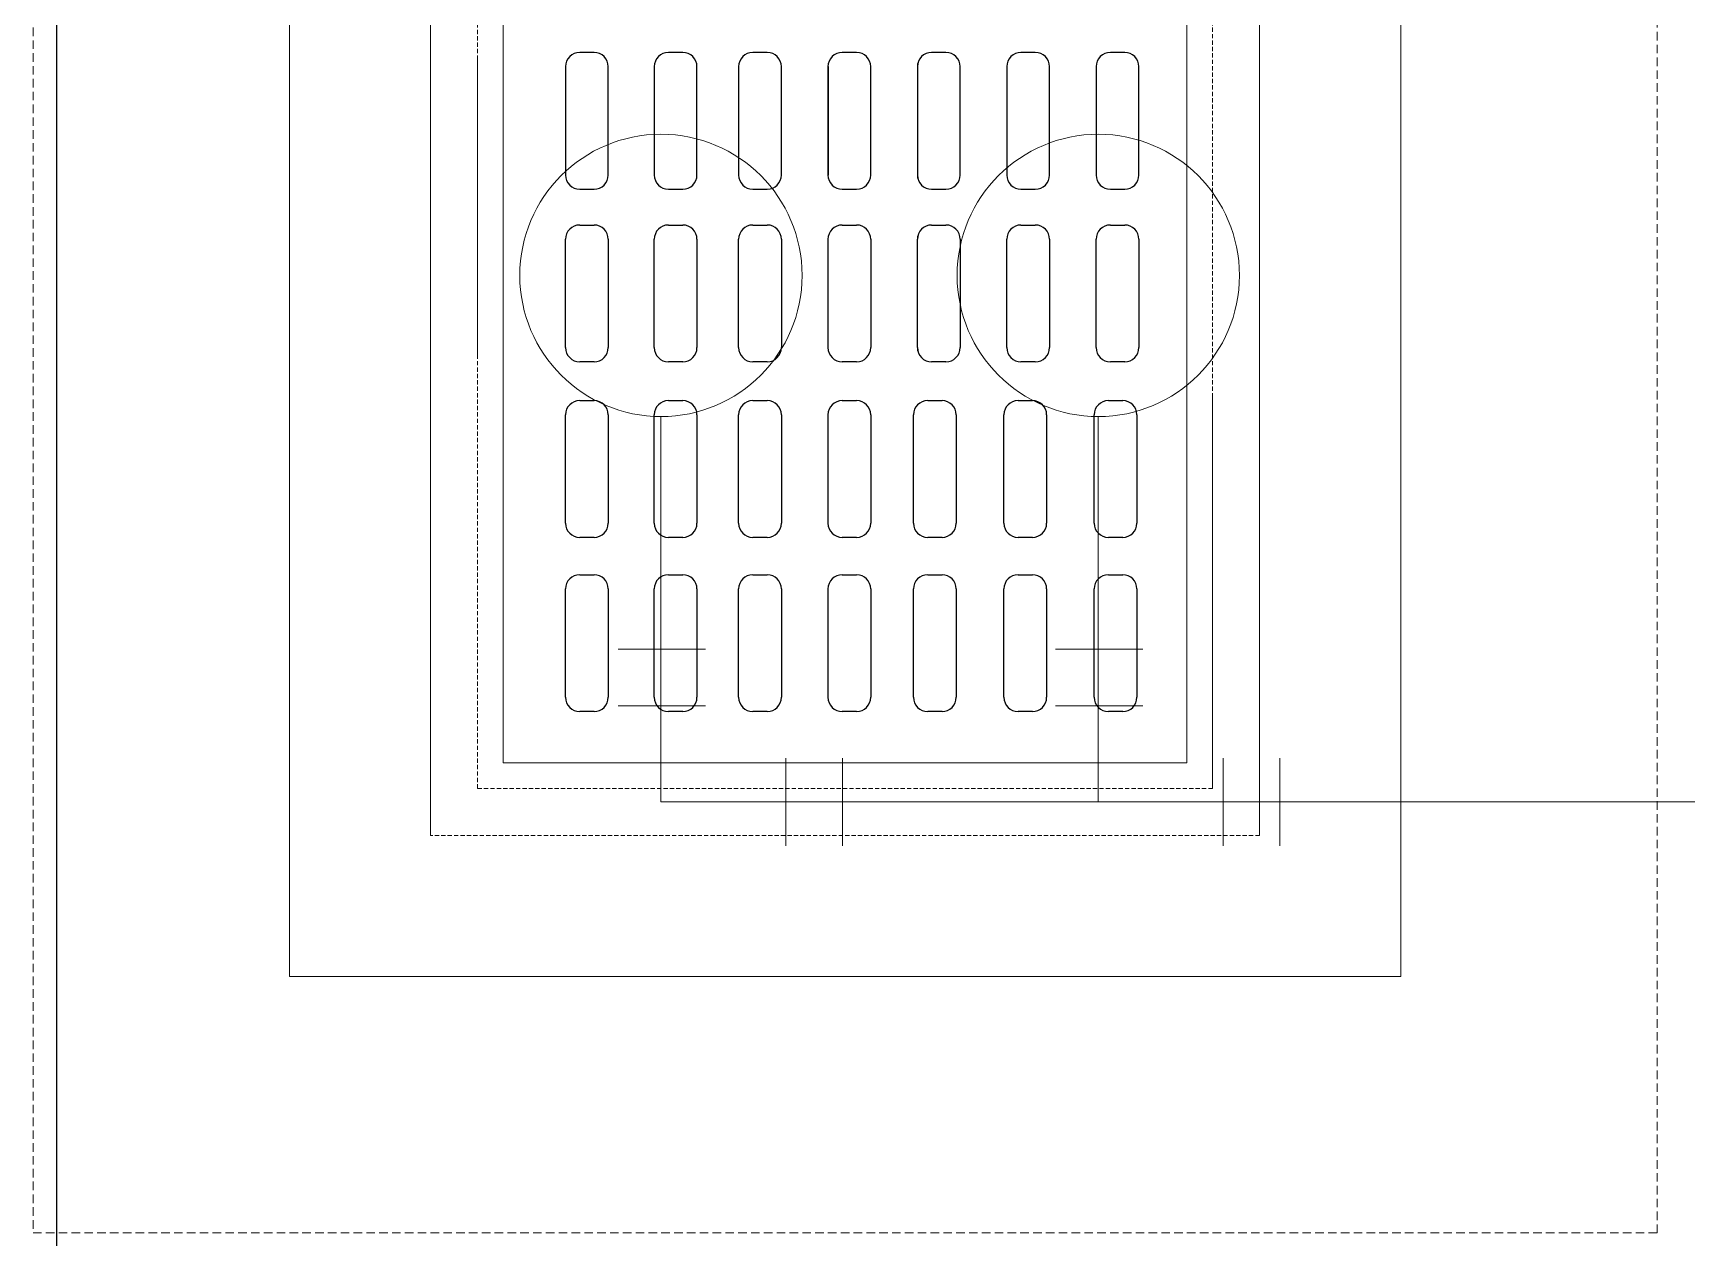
# Model space of a CAD drawing. Header units: inches. Extents: x 25480 to 951550, y -607927 to 1377809.
# Drawn here: x 493002 to 493969, y 352167 to 352872 of the extents above; entities that cross this region are included whole.
import ezdxf

# ---------------------------------------------------------------- set-up
doc = ezdxf.new("R2010")
doc.units = ezdxf.units.IN
doc.header["$MEASUREMENT"] = 0
doc.linetypes.add('HIDDEN', pattern=[0.375, 0.25, -0.125])
doc.linetypes.add('HIDDENX2', pattern=[0.75, 0.5, -0.25])
doc.layers.add('DIM', color=251, linetype='Continuous', lineweight=0)
doc.layers.add('M-X-BKGD', color=8, linetype='Continuous')

# ---------------------------------------------------------------- blocks, each defined once
blk = doc.blocks.new('123')
at = {"layer": 'DIM'}
for p, q in [((-778170.8, -1058776.2), (-774670.89, -1058776.2)), ((-778170.8, -1058776.2), (-774670.89, -1058776.2)), ((-776165.89, -1059090.44), (-776165.89, -1059082.05)), ((-776165.89, -1059090.44), (-776165.89, -1059082.05)), ((-776157.59, -1059073.75), (-776094.2, -1059073.75)), ((-776157.59, -1059073.75), (-776094.2, -1059073.75)), ((-776085.89, -1059082.05), (-776085.89, -1059090.44)), ((-776085.89, -1059082.05), (-776085.89, -1059090.44)), ((-776064.04, -1059090.44), (-776064.04, -1059082.05)), ((-776064.04, -1059090.44), (-776064.04, -1059082.05)), ((-776055.73, -1059073.75), (-775992.35, -1059073.75)), ((-776055.73, -1059073.75), (-775992.35, -1059073.75)), ((-775984.04, -1059082.05), (-775984.04, -1059090.44)), ((-775984.04, -1059082.05), (-775984.04, -1059090.44)), ((-775961.35, -1059090.44), (-775961.35, -1059082.05)), ((-775961.35, -1059090.44), (-775961.35, -1059082.05)), ((-775953.05, -1059073.75), (-775889.66, -1059073.75)), ((-775953.05, -1059073.75), (-775889.66, -1059073.75)), ((-775881.35, -1059082.05), (-775881.35, -1059090.44)), ((-775881.35, -1059082.05), (-775881.35, -1059090.44)), ((-775860.43, -1059082.05), (-775860.43, -1059090.44)), ((-775860.43, -1059082.05), (-775860.43, -1059090.44)), ((-775788.73, -1059073.75), (-775852.12, -1059073.75)), ((-775788.73, -1059073.75), (-775852.12, -1059073.75)), ((-775780.43, -1059090.44), (-775780.43, -1059082.05)), ((-775780.43, -1059090.44), (-775780.43, -1059082.05)), ((-776094.2, -1059098.75), (-776157.59, -1059098.75)), ((-776094.2, -1059098.75), (-776157.59, -1059098.75)), ((-775992.35, -1059098.75), (-776055.73, -1059098.75)), ((-775992.35, -1059098.75), (-776055.73, -1059098.75)), ((-775889.66, -1059098.75), (-775953.05, -1059098.75)), ((-775889.66, -1059098.75), (-775953.05, -1059098.75)), ((-775852.12, -1059098.75), (-775788.73, -1059098.75)), ((-775852.12, -1059098.75), (-775788.73, -1059098.75)), ((-776157.59, -1059125.64), (-776094.2, -1059125.64)), ((-776157.59, -1059125.64), (-776094.2, -1059125.64)), ((-776055.73, -1059125.64), (-775992.35, -1059125.64)), ((-776055.73, -1059125.64), (-775992.35, -1059125.64)), ((-775953.05, -1059125.64), (-775889.66, -1059125.64)), ((-775953.05, -1059125.64), (-775889.66, -1059125.64)), ((-775788.73, -1059125.64), (-775852.12, -1059125.64)), ((-775788.73, -1059125.64), (-775852.12, -1059125.64)), ((-776165.89, -1059142.33), (-776165.89, -1059133.94)), ((-776165.89, -1059142.33), (-776165.89, -1059133.94)), ((-776085.89, -1059133.94), (-776085.89, -1059142.33)), ((-776085.89, -1059133.94), (-776085.89, -1059142.33)), ((-776064.04, -1059142.33), (-776064.04, -1059133.94)), ((-776064.04, -1059142.33), (-776064.04, -1059133.94)), ((-775984.04, -1059133.94), (-775984.04, -1059142.33)), ((-775984.04, -1059133.94), (-775984.04, -1059142.33)), ((-775961.35, -1059142.33), (-775961.35, -1059133.94)), ((-775961.35, -1059142.33), (-775961.35, -1059133.94)), ((-775881.35, -1059133.94), (-775881.35, -1059142.33)), ((-775881.35, -1059133.94), (-775881.35, -1059142.33)), ((-775860.43, -1059133.94), (-775860.43, -1059142.33)), ((-775860.43, -1059133.94), (-775860.43, -1059142.33)), ((-775780.43, -1059142.33), (-775780.43, -1059133.94)), ((-775780.43, -1059142.33), (-775780.43, -1059133.94)), ((-776094.2, -1059150.64), (-776157.59, -1059150.64)), ((-776094.2, -1059150.64), (-776157.59, -1059150.64)), ((-775992.35, -1059150.64), (-776055.73, -1059150.64)), ((-775992.35, -1059150.64), (-776055.73, -1059150.64)), ((-775889.66, -1059150.64), (-775953.05, -1059150.64)), ((-775889.66, -1059150.64), (-775953.05, -1059150.64)), ((-775852.12, -1059150.64), (-775788.73, -1059150.64)), ((-775852.12, -1059150.64), (-775788.73, -1059150.64)), ((-776157.59, -1059175), (-776094.2, -1059175)), ((-776157.59, -1059175), (-776094.2, -1059175)), ((-776055.73, -1059175), (-775992.35, -1059175)), ((-776055.73, -1059175), (-775992.35, -1059175)), ((-775953.05, -1059175), (-775889.66, -1059175)), ((-775953.05, -1059175), (-775889.66, -1059175)), ((-775788.73, -1059175), (-775852.12, -1059175)), ((-775788.73, -1059175), (-775852.12, -1059175)), ((-776165.89, -1059191.69), (-776165.89, -1059183.3)), ((-776165.89, -1059191.69), (-776165.89, -1059183.3)), ((-776085.89, -1059183.3), (-776085.89, -1059191.69)), ((-776085.89, -1059183.3), (-776085.89, -1059191.69)), ((-776064.04, -1059191.69), (-776064.04, -1059183.3)), ((-776064.04, -1059191.69), (-776064.04, -1059183.3)), ((-775984.04, -1059183.3), (-775984.04, -1059191.69)), ((-775984.04, -1059183.3), (-775984.04, -1059191.69)), ((-775961.35, -1059191.69), (-775961.35, -1059183.3)), ((-775961.35, -1059191.69), (-775961.35, -1059183.3)), ((-775881.35, -1059183.3), (-775881.35, -1059191.69)), ((-775881.35, -1059183.3), (-775881.35, -1059191.69)), ((-775860.43, -1059183.3), (-775860.43, -1059191.69)), ((-775860.43, -1059183.3), (-775860.43, -1059191.69)), ((-775780.43, -1059191.69), (-775780.43, -1059183.3)), ((-775780.43, -1059191.69), (-775780.43, -1059183.3)), ((-776094.2, -1059200), (-776157.59, -1059200)), ((-776094.2, -1059200), (-776157.59, -1059200)), ((-775992.35, -1059200), (-776055.73, -1059200)), ((-775992.35, -1059200), (-776055.73, -1059200)), ((-775889.66, -1059200), (-775953.05, -1059200)), ((-775889.66, -1059200), (-775953.05, -1059200)), ((-775852.12, -1059200), (-775788.73, -1059200)), ((-775852.12, -1059200), (-775788.73, -1059200)), ((-776157.59, -1059227.28), (-776094.2, -1059227.28)), ((-776157.59, -1059227.28), (-776094.2, -1059227.28)), ((-776055.73, -1059227.28), (-775992.35, -1059227.28)), ((-776055.73, -1059227.28), (-775992.35, -1059227.28)), ((-775953.05, -1059227.28), (-775889.66, -1059227.28)), ((-775953.05, -1059227.28), (-775889.66, -1059227.28)), ((-775788.73, -1059227.28), (-775852.12, -1059227.28)), ((-775788.73, -1059227.28), (-775852.12, -1059227.28)), ((-776165.89, -1059243.98), (-776165.89, -1059235.59)), ((-776165.89, -1059243.98), (-776165.89, -1059235.59)), ((-776085.89, -1059235.59), (-776085.89, -1059243.98)), ((-776085.89, -1059235.59), (-776085.89, -1059243.98)), ((-776064.04, -1059243.98), (-776064.04, -1059235.59)), ((-776064.04, -1059243.98), (-776064.04, -1059235.59)), ((-775984.04, -1059235.59), (-775984.04, -1059243.98)), ((-775984.04, -1059235.59), (-775984.04, -1059243.98)), ((-775961.35, -1059243.98), (-775961.35, -1059235.59)), ((-775961.35, -1059243.98), (-775961.35, -1059235.59)), ((-775881.35, -1059235.59), (-775881.35, -1059243.98)), ((-775881.35, -1059235.59), (-775881.35, -1059243.98)), ((-775860.43, -1059235.59), (-775860.43, -1059243.98)), ((-775860.43, -1059235.59), (-775860.43, -1059243.98)), ((-775780.43, -1059243.98), (-775780.43, -1059235.59)), ((-775780.43, -1059243.98), (-775780.43, -1059235.59)), ((-776094.2, -1059252.28), (-776157.59, -1059252.28)), ((-776094.2, -1059252.28), (-776157.59, -1059252.28)), ((-775992.35, -1059252.28), (-776055.73, -1059252.28)), ((-775992.35, -1059252.28), (-776055.73, -1059252.28)), ((-775889.66, -1059252.28), (-775953.05, -1059252.28)), ((-775889.66, -1059252.28), (-775953.05, -1059252.28)), ((-775852.12, -1059252.28), (-775788.73, -1059252.28)), ((-775852.12, -1059252.28), (-775788.73, -1059252.28)), ((-776165.89, -1059293.98), (-776165.89, -1059285.59)), ((-776165.89, -1059293.98), (-776165.89, -1059285.59)), ((-776157.59, -1059277.28), (-776094.2, -1059277.28)), ((-776157.59, -1059277.28), (-776094.2, -1059277.28)), ((-776085.89, -1059285.59), (-776085.89, -1059293.98)), ((-776085.89, -1059285.59), (-776085.89, -1059293.98)), ((-776064.04, -1059293.98), (-776064.04, -1059285.59)), ((-776064.04, -1059293.98), (-776064.04, -1059285.59)), ((-776055.73, -1059277.28), (-775992.35, -1059277.28)), ((-776055.73, -1059277.28), (-775992.35, -1059277.28)), ((-775984.04, -1059285.59), (-775984.04, -1059293.98)), ((-775984.04, -1059285.59), (-775984.04, -1059293.98)), ((-775953.05, -1059279.57), (-775889.66, -1059279.57)), ((-775953.05, -1059279.57), (-775889.66, -1059279.57)), ((-775788.73, -1059279.57), (-775852.12, -1059279.57)), ((-775788.73, -1059279.57), (-775852.12, -1059279.57)), ((-775961.35, -1059296.26), (-775961.35, -1059287.87)), ((-775961.35, -1059296.26), (-775961.35, -1059287.87)), ((-775881.35, -1059287.87), (-775881.35, -1059296.26)), ((-775881.35, -1059287.87), (-775881.35, -1059296.26)), ((-775860.43, -1059287.87), (-775860.43, -1059296.26)), ((-775860.43, -1059287.87), (-775860.43, -1059296.26)), ((-775780.43, -1059296.26), (-775780.43, -1059287.87)), ((-775780.43, -1059296.26), (-775780.43, -1059287.87)), ((-776094.2, -1059302.28), (-776157.59, -1059302.28)), ((-776094.2, -1059302.28), (-776157.59, -1059302.28)), ((-775992.35, -1059302.28), (-776055.73, -1059302.28)), ((-775992.35, -1059302.28), (-776055.73, -1059302.28)), ((-775889.66, -1059304.57), (-775953.05, -1059304.57)), ((-775889.66, -1059304.57), (-775953.05, -1059304.57)), ((-775852.12, -1059304.57), (-775788.73, -1059304.57)), ((-775852.12, -1059304.57), (-775788.73, -1059304.57)), ((-776157.59, -1059330.18), (-776094.2, -1059330.18)), ((-776157.59, -1059330.18), (-776094.2, -1059330.18)), ((-776055.73, -1059330.18), (-775992.35, -1059330.18)), ((-776055.73, -1059330.18), (-775992.35, -1059330.18)), ((-775953.05, -1059331.85), (-775889.66, -1059331.85)), ((-775953.05, -1059331.85), (-775889.66, -1059331.85)), ((-775788.73, -1059331.85), (-775852.12, -1059331.85)), ((-775788.73, -1059331.85), (-775852.12, -1059331.85)), ((-776165.89, -1059346.87), (-776165.89, -1059338.49)), ((-776165.89, -1059346.87), (-776165.89, -1059338.49)), ((-776085.89, -1059338.49), (-776085.89, -1059346.87)), ((-776085.89, -1059338.49), (-776085.89, -1059346.87)), ((-776064.04, -1059346.87), (-776064.04, -1059338.49)), ((-776064.04, -1059346.87), (-776064.04, -1059338.49)), ((-775984.04, -1059338.49), (-775984.04, -1059346.87)), ((-775984.04, -1059338.49), (-775984.04, -1059346.87)), ((-775961.35, -1059348.55), (-775961.35, -1059340.16)), ((-775961.35, -1059348.55), (-775961.35, -1059340.16)), ((-775881.35, -1059340.16), (-775881.35, -1059348.55)), ((-775881.35, -1059340.16), (-775881.35, -1059348.55)), ((-775860.43, -1059340.16), (-775860.43, -1059348.55)), ((-775860.43, -1059340.16), (-775860.43, -1059348.55)), ((-775780.43, -1059348.55), (-775780.43, -1059340.16)), ((-775780.43, -1059348.55), (-775780.43, -1059340.16)), ((-776094.2, -1059355.18), (-776157.59, -1059355.18)), ((-776094.2, -1059355.18), (-776157.59, -1059355.18)), ((-775992.35, -1059355.18), (-776055.73, -1059355.18)), ((-775992.35, -1059355.18), (-776055.73, -1059355.18)), ((-775889.66, -1059356.85), (-775953.05, -1059356.85)), ((-775889.66, -1059356.85), (-775953.05, -1059356.85)), ((-775852.12, -1059356.85), (-775788.73, -1059356.85)), ((-775852.12, -1059356.85), (-775788.73, -1059356.85)), ((-776165.89, -1059399.69), (-776165.89, -1059391.3)), ((-776165.89, -1059399.69), (-776165.89, -1059391.3)), ((-776157.59, -1059382.99), (-776094.2, -1059382.99)), ((-776157.59, -1059382.99), (-776094.2, -1059382.99)), ((-776085.89, -1059391.3), (-776085.89, -1059399.69)), ((-776085.89, -1059391.3), (-776085.89, -1059399.69)), ((-776064.04, -1059399.69), (-776064.04, -1059391.3)), ((-776064.04, -1059399.69), (-776064.04, -1059391.3)), ((-776055.73, -1059382.99), (-775992.35, -1059382.99)), ((-776055.73, -1059382.99), (-775992.35, -1059382.99)), ((-775984.04, -1059391.3), (-775984.04, -1059399.69)), ((-775984.04, -1059391.3), (-775984.04, -1059399.69)), ((-775953.05, -1059384.14), (-775889.66, -1059384.14)), ((-775953.05, -1059384.14), (-775889.66, -1059384.14)), ((-775788.73, -1059384.14), (-775852.12, -1059384.14)), ((-775788.73, -1059384.14), (-775852.12, -1059384.14)), ((-775961.35, -1059400.83), (-775961.35, -1059392.44)), ((-775961.35, -1059400.83), (-775961.35, -1059392.44)), ((-775881.35, -1059392.44), (-775881.35, -1059400.83)), ((-775881.35, -1059392.44), (-775881.35, -1059400.83)), ((-775860.43, -1059392.44), (-775860.43, -1059400.83)), ((-775860.43, -1059392.44), (-775860.43, -1059400.83)), ((-775780.43, -1059400.83), (-775780.43, -1059392.44)), ((-775780.43, -1059400.83), (-775780.43, -1059392.44)), ((-776094.2, -1059407.99), (-776157.59, -1059407.99)), ((-776094.2, -1059407.99), (-776157.59, -1059407.99)), ((-775992.35, -1059407.99), (-776055.73, -1059407.99)), ((-775992.35, -1059407.99), (-776055.73, -1059407.99)), ((-775889.66, -1059409.14), (-775953.05, -1059409.14)), ((-775889.66, -1059409.14), (-775953.05, -1059409.14)), ((-775852.12, -1059409.14), (-775788.73, -1059409.14)), ((-775852.12, -1059409.14), (-775788.73, -1059409.14))]:
    blk.add_line(p, q, dxfattribs=at)
at = {"layer": 'DIM', "linetype": 'HIDDEN', "lineweight": 0, "ltscale": 10}
blk.add_line((-776238.39, -1059479.78), (-776238.39, -1058994.78), dxfattribs=at)
blk.add_line((-776238.39, -1059479.78), (-776238.39, -1058994.78), dxfattribs=at)
at = {"layer": 'DIM', "linetype": 'HIDDENX2', "lineweight": 0, "ltscale": 10}
blk.add_lwpolyline([(-775270.89, -1058762.28), (-776470.89, -1058762.28), (-776470.89, -1059712.28), (-775270.89, -1059712.28)], close=True, dxfattribs=at)
blk.add_lwpolyline([(-775270.89, -1058762.28), (-776470.89, -1058762.28), (-776470.89, -1059712.28), (-775270.89, -1059712.28)], close=True, dxfattribs=at)
at = {"layer": 'DIM', "linetype": 'HIDDEN', "lineweight": 0, "ltscale": 10}
blk.add_lwpolyline([(-775420.89, -1058912.28), (-776320.89, -1058912.28), (-776320.89, -1059562.28), (-775420.89, -1059562.28)], close=True, dxfattribs=at)
blk.add_lwpolyline([(-775420.89, -1058912.28), (-776320.89, -1058912.28), (-776320.89, -1059562.28), (-775420.89, -1059562.28)], close=True, dxfattribs=at)
at = {"layer": 'DIM', "lineweight": 0}
for points in [[(-775420.89, -1058912.28), (-776320.89, -1058912.28), (-776320.89, -1059562.28), (-775420.89, -1059562.28)], [(-775420.89, -1058912.28), (-776320.89, -1058912.28), (-776320.89, -1059562.28), (-775420.89, -1059562.28)], [(-775545.89, -1059037.28), (-776195.89, -1059037.28), (-776195.89, -1059437.28), (-775545.89, -1059437.28)], [(-775545.89, -1059037.28), (-776195.89, -1059037.28), (-776195.89, -1059437.28), (-775545.89, -1059437.28)]]:
    blk.add_lwpolyline(points, close=True, dxfattribs=at)
blk.add_lwpolyline([(-776238.39, -1059479.78), (-775503.39, -1059479.78), (-775503.39, -1058994.78), (-776238.39, -1058994.78)], dxfattribs=at)
blk.add_lwpolyline([(-776238.39, -1059479.78), (-775503.39, -1059479.78), (-775503.39, -1058994.78), (-776238.39, -1058994.78)], dxfattribs=at)
at = {"layer": 'DIM', "linetype": 'HIDDEN', "lineweight": 0, "ltscale": 10}
for points in [[(-776210.89, -1059452.28), (-775530.89, -1059452.28), (-775530.89, -1059022.28), (-775958.22, -1059022.28)], [(-775980.82, -1059452.28), (-776210.89, -1059452.28), (-776210.89, -1059022.28), (-775783.57, -1059022.28)], [(-776210.89, -1059452.28), (-775530.89, -1059452.28), (-775530.89, -1059022.28), (-775958.22, -1059022.28)], [(-775980.82, -1059452.28), (-776210.89, -1059452.28), (-776210.89, -1059022.28), (-775783.57, -1059022.28)]]:
    blk.add_lwpolyline(points, dxfattribs=at)
at = {"layer": 'DIM'}
for centre, start, end in [((-776157.59, -1059082.05), 90, 180), ((-776157.59, -1059082.05), 90, 180), ((-776094.2, -1059082.05), 0, 90), ((-776094.2, -1059082.05), 0, 90), ((-776055.73, -1059082.05), 90, 180), ((-776055.73, -1059082.05), 90, 180), ((-775992.35, -1059082.05), 0, 90), ((-775992.35, -1059082.05), 0, 90), ((-775953.05, -1059082.05), 90, 180), ((-775953.05, -1059082.05), 90, 180), ((-775889.66, -1059082.05), 0, 90), ((-775889.66, -1059082.05), 0, 90), ((-775852.12, -1059082.05), 90, 180), ((-775852.12, -1059082.05), 90, 180), ((-775788.73, -1059082.05), 0, 90), ((-775788.73, -1059082.05), 0, 90), ((-776157.59, -1059090.44), 180, 270), ((-776157.59, -1059090.44), 180, 270), ((-776094.2, -1059090.44), 270, 0), ((-776094.2, -1059090.44), 270, 0), ((-776055.73, -1059090.44), 180, 270), ((-776055.73, -1059090.44), 180, 270), ((-775992.35, -1059090.44), 270, 0), ((-775992.35, -1059090.44), 270, 0), ((-775953.05, -1059090.44), 180, 270), ((-775953.05, -1059090.44), 180, 270), ((-775889.66, -1059090.44), 270, 0), ((-775889.66, -1059090.44), 270, 0), ((-775852.12, -1059090.44), 180, 270), ((-775852.12, -1059090.44), 180, 270), ((-775788.73, -1059090.44), 270, 0), ((-775788.73, -1059090.44), 270, 0), ((-776157.59, -1059133.94), 90, 180), ((-776157.59, -1059133.94), 90, 180), ((-776094.2, -1059133.94), 0, 90), ((-776094.2, -1059133.94), 0, 90), ((-776055.73, -1059133.94), 90, 180), ((-776055.73, -1059133.94), 90, 180), ((-775992.35, -1059133.94), 0, 90), ((-775992.35, -1059133.94), 0, 90), ((-775953.05, -1059133.94), 90, 180), ((-775953.05, -1059133.94), 90, 180), ((-775889.66, -1059133.94), 0, 90), ((-775889.66, -1059133.94), 0, 90), ((-775852.12, -1059133.94), 90, 180), ((-775852.12, -1059133.94), 90, 180), ((-775788.73, -1059133.94), 0, 90), ((-775788.73, -1059133.94), 0, 90), ((-776157.59, -1059142.33), 180, 270), ((-776157.59, -1059142.33), 180, 270), ((-776094.2, -1059142.33), 270, 0), ((-776094.2, -1059142.33), 270, 0), ((-776055.73, -1059142.33), 180, 270), ((-776055.73, -1059142.33), 180, 270), ((-775992.35, -1059142.33), 270, 0), ((-775992.35, -1059142.33), 270, 0), ((-775953.05, -1059142.33), 180, 270), ((-775953.05, -1059142.33), 180, 270), ((-775889.66, -1059142.33), 270, 0), ((-775889.66, -1059142.33), 270, 0), ((-775852.12, -1059142.33), 180, 270), ((-775852.12, -1059142.33), 180, 270), ((-775788.73, -1059142.33), 270, 0), ((-775788.73, -1059142.33), 270, 0), ((-776157.59, -1059183.3), 90, 180), ((-776157.59, -1059183.3), 90, 180), ((-776094.2, -1059183.3), 0, 90), ((-776094.2, -1059183.3), 0, 90), ((-776055.73, -1059183.3), 90, 180), ((-776055.73, -1059183.3), 90, 180), ((-775992.35, -1059183.3), 0, 90), ((-775992.35, -1059183.3), 0, 90), ((-775953.05, -1059183.3), 90, 180), ((-775953.05, -1059183.3), 90, 180), ((-775889.66, -1059183.3), 0, 90), ((-775889.66, -1059183.3), 0, 90), ((-775852.12, -1059183.3), 90, 180), ((-775852.12, -1059183.3), 90, 180), ((-775788.73, -1059183.3), 0, 90), ((-775788.73, -1059183.3), 0, 90), ((-776157.59, -1059191.69), 180, 270), ((-776157.59, -1059191.69), 180, 270), ((-776094.2, -1059191.69), 270, 0), ((-776094.2, -1059191.69), 270, 0), ((-776055.73, -1059191.69), 180, 270), ((-776055.73, -1059191.69), 180, 270), ((-775992.35, -1059191.69), 270, 0), ((-775992.35, -1059191.69), 270, 0), ((-775953.05, -1059191.69), 180, 270), ((-775953.05, -1059191.69), 180, 270), ((-775889.66, -1059191.69), 270, 0), ((-775889.66, -1059191.69), 270, 0), ((-775852.12, -1059191.69), 180, 270), ((-775852.12, -1059191.69), 180, 270), ((-775788.73, -1059191.69), 270, 0), ((-775788.73, -1059191.69), 270, 0), ((-776157.59, -1059235.59), 90, 180), ((-776157.59, -1059235.59), 90, 180), ((-776094.2, -1059235.59), 0, 90), ((-776094.2, -1059235.59), 0, 90), ((-776055.73, -1059235.59), 90, 180), ((-776055.73, -1059235.59), 90, 180), ((-775992.35, -1059235.59), 0, 90), ((-775992.35, -1059235.59), 0, 90), ((-775953.05, -1059235.59), 90, 180), ((-775953.05, -1059235.59), 90, 180), ((-775889.66, -1059235.59), 0, 90), ((-775889.66, -1059235.59), 0, 90), ((-775852.12, -1059235.59), 90, 180), ((-775852.12, -1059235.59), 90, 180), ((-775788.73, -1059235.59), 0, 90), ((-775788.73, -1059235.59), 0, 90), ((-776157.59, -1059243.98), 180, 270), ((-776157.59, -1059243.98), 180, 270), ((-776094.2, -1059243.98), 270, 0), ((-776094.2, -1059243.98), 270, 0), ((-776055.73, -1059243.98), 180, 270), ((-776055.73, -1059243.98), 180, 270), ((-775992.35, -1059243.98), 270, 0), ((-775992.35, -1059243.98), 270, 0), ((-775953.05, -1059243.98), 180, 270), ((-775953.05, -1059243.98), 180, 270), ((-775889.66, -1059243.98), 270, 0), ((-775889.66, -1059243.98), 270, 0), ((-775852.12, -1059243.98), 180, 270), ((-775852.12, -1059243.98), 180, 270), ((-775788.73, -1059243.98), 270, 0), ((-775788.73, -1059243.98), 270, 0), ((-776157.59, -1059285.59), 90, 180), ((-776157.59, -1059285.59), 90, 180), ((-776094.2, -1059285.59), 0, 90), ((-776094.2, -1059285.59), 0, 90), ((-776055.73, -1059285.59), 90, 180), ((-776055.73, -1059285.59), 90, 180), ((-775992.35, -1059285.59), 0, 90), ((-775992.35, -1059285.59), 0, 90), ((-775953.05, -1059287.87), 90, 180), ((-775953.05, -1059287.87), 90, 180), ((-775889.66, -1059287.87), 0, 90), ((-775889.66, -1059287.87), 0, 90), ((-775852.12, -1059287.87), 90, 180), ((-775852.12, -1059287.87), 90, 180), ((-775788.73, -1059287.87), 0, 90), ((-775788.73, -1059287.87), 0, 90), ((-776157.59, -1059293.98), 180, 270), ((-776157.59, -1059293.98), 180, 270), ((-776094.2, -1059293.98), 270, 0), ((-776094.2, -1059293.98), 270, 0), ((-776055.73, -1059293.98), 180, 270), ((-776055.73, -1059293.98), 180, 270), ((-775992.35, -1059293.98), 270, 0), ((-775992.35, -1059293.98), 270, 0), ((-775953.05, -1059296.26), 180, 270), ((-775953.05, -1059296.26), 180, 270), ((-775889.66, -1059296.26), 270, 0), ((-775889.66, -1059296.26), 270, 0), ((-775852.12, -1059296.26), 180, 270), ((-775852.12, -1059296.26), 180, 270), ((-775788.73, -1059296.26), 270, 0), ((-775788.73, -1059296.26), 270, 0), ((-776157.59, -1059338.49), 90, 180), ((-776157.59, -1059338.49), 90, 180), ((-776094.2, -1059338.49), 0, 90), ((-776094.2, -1059338.49), 0, 90), ((-776055.73, -1059338.49), 90, 180), ((-776055.73, -1059338.49), 90, 180), ((-775992.35, -1059338.49), 0, 90), ((-775992.35, -1059338.49), 0, 90), ((-775953.05, -1059340.16), 90, 180), ((-775953.05, -1059340.16), 90, 180), ((-775889.66, -1059340.16), 0, 90), ((-775889.66, -1059340.16), 0, 90), ((-775852.12, -1059340.16), 90, 180), ((-775852.12, -1059340.16), 90, 180), ((-775788.73, -1059340.16), 0, 90), ((-775788.73, -1059340.16), 0, 90), ((-776157.59, -1059346.87), 180, 270), ((-776157.59, -1059346.87), 180, 270), ((-776094.2, -1059346.87), 270, 0), ((-776094.2, -1059346.87), 270, 0), ((-776055.73, -1059346.87), 180, 270), ((-776055.73, -1059346.87), 180, 270), ((-775992.35, -1059346.87), 270, 0), ((-775992.35, -1059346.87), 270, 0), ((-775953.05, -1059348.55), 180, 270), ((-775953.05, -1059348.55), 180, 270), ((-775889.66, -1059348.55), 270, 0), ((-775889.66, -1059348.55), 270, 0), ((-775852.12, -1059348.55), 180, 270), ((-775852.12, -1059348.55), 180, 270), ((-775788.73, -1059348.55), 270, 0), ((-775788.73, -1059348.55), 270, 0), ((-776157.59, -1059391.3), 90, 180), ((-776157.59, -1059391.3), 90, 180), ((-776094.2, -1059391.3), 0, 90), ((-776094.2, -1059391.3), 0, 90), ((-776055.73, -1059391.3), 90, 180), ((-776055.73, -1059391.3), 90, 180), ((-775992.35, -1059391.3), 0, 90), ((-775992.35, -1059391.3), 0, 90), ((-775953.05, -1059392.44), 90, 180), ((-775953.05, -1059392.44), 90, 180), ((-775889.66, -1059392.44), 0, 90), ((-775889.66, -1059392.44), 0, 90), ((-775852.12, -1059392.44), 90, 180), ((-775852.12, -1059392.44), 90, 180), ((-775788.73, -1059392.44), 0, 90), ((-775788.73, -1059392.44), 0, 90), ((-776157.59, -1059399.69), 180, 270), ((-776157.59, -1059399.69), 180, 270), ((-776094.2, -1059399.69), 270, 0), ((-776094.2, -1059399.69), 270, 0), ((-776055.73, -1059399.69), 180, 270), ((-776055.73, -1059399.69), 180, 270), ((-775992.35, -1059399.69), 270, 0), ((-775992.35, -1059399.69), 270, 0), ((-775953.05, -1059400.83), 180, 270), ((-775953.05, -1059400.83), 180, 270), ((-775889.66, -1059400.83), 270, 0), ((-775889.66, -1059400.83), 270, 0), ((-775852.12, -1059400.83), 180, 270), ((-775852.12, -1059400.83), 180, 270), ((-775788.73, -1059400.83), 270, 0), ((-775788.73, -1059400.83), 270, 0)]:
    blk.add_arc(centre, 8.31, start, end, dxfattribs=at)
blk = doc.blocks.new('PT-PA')
at = {"layer": 'DIM', "color": 8}
for p, q in [((175464.71, 21566.22), (175464.71, 20729.78)), ((175490.34, 21091.72), (175439.08, 21091.72)), ((175490.34, 21058.6), (175439.08, 21058.6)), ((175375.42, 21011.76), (175375.42, 20960.51)), ((175408.54, 21011.76), (175408.54, 20960.51)), ((175464.71, 20985.61), (175239.31, 20985.61)), ((175490.34, 20835.89), (175439.08, 20835.89)), ((175490.34, 20802.77), (175439.08, 20802.77)), ((175375.42, 20755.93), (175375.42, 20704.68)), ((175408.54, 20755.93), (175408.54, 20704.68)), ((175464.71, 20729.78), (175239.31, 20729.78))]:
    blk.add_line(p, q, dxfattribs=at)
for centre in [(175156.75, 20985.61), (175156.75, 20729.78)]:
    blk.add_circle(centre, 82.56, dxfattribs=at)

msp = doc.modelspace()

# ---------------------------------------------------------------- linework, layer by layer
at = {"layer": 'M-X-BKGD', "color": 8}
for p, q in [((493015.65, 350469.9), (493015.65, 353969.81)), ((493015.65, 350469.9), (493015.65, 353969.81)), ((493329.9, 352860.27), (493321.51, 352860.27)), ((493329.9, 352860.27), (493321.51, 352860.27)), ((493381.79, 352860.27), (493373.4, 352860.27)), ((493381.79, 352860.27), (493373.4, 352860.27)), ((493431.14, 352860.27), (493422.76, 352860.27)), ((493431.14, 352860.27), (493422.76, 352860.27)), ((493483.43, 352860.27), (493475.04, 352860.27)), ((493483.43, 352860.27), (493475.04, 352860.27)), ((493535.72, 352860.27), (493527.33, 352860.27)), ((493535.72, 352860.27), (493527.33, 352860.27)), ((493588, 352860.27), (493579.61, 352860.27)), ((493588, 352860.27), (493579.61, 352860.27)), ((493640.29, 352860.27), (493631.9, 352860.27)), ((493640.29, 352860.27), (493631.9, 352860.27)), ((493313.2, 352851.97), (493313.2, 352788.58)), ((493313.2, 352851.97), (493313.2, 352788.58)), ((493338.2, 352788.58), (493338.2, 352851.97)), ((493338.2, 352788.58), (493338.2, 352851.97)), ((493365.09, 352851.97), (493365.09, 352788.58)), ((493365.09, 352851.97), (493365.09, 352788.58)), ((493390.09, 352788.58), (493390.09, 352851.97)), ((493390.09, 352788.58), (493390.09, 352851.97)), ((493414.45, 352851.97), (493414.45, 352788.58)), ((493414.45, 352851.97), (493414.45, 352788.58)), ((493439.45, 352788.58), (493439.45, 352851.97)), ((493439.45, 352788.58), (493439.45, 352851.97)), ((493466.74, 352851.97), (493466.74, 352788.58)), ((493466.74, 352851.97), (493466.74, 352788.58)), ((493491.74, 352788.58), (493491.74, 352851.97)), ((493491.74, 352788.58), (493491.74, 352851.97)), ((493519.02, 352851.97), (493519.02, 352788.58)), ((493519.02, 352851.97), (493519.02, 352788.58)), ((493544.02, 352788.58), (493544.02, 352851.97)), ((493544.02, 352788.58), (493544.02, 352851.97)), ((493571.31, 352851.97), (493571.31, 352788.58)), ((493571.31, 352851.97), (493571.31, 352788.58)), ((493596.31, 352788.58), (493596.31, 352851.97)), ((493596.31, 352788.58), (493596.31, 352851.97)), ((493623.59, 352851.97), (493623.59, 352788.58)), ((493623.59, 352851.97), (493623.59, 352788.58)), ((493648.59, 352788.58), (493648.59, 352851.97)), ((493648.59, 352788.58), (493648.59, 352851.97)), ((493321.51, 352780.27), (493329.9, 352780.27)), ((493321.51, 352780.27), (493329.9, 352780.27)), ((493373.4, 352780.27), (493381.79, 352780.27)), ((493373.4, 352780.27), (493381.79, 352780.27)), ((493422.76, 352780.27), (493431.14, 352780.27)), ((493422.76, 352780.27), (493431.14, 352780.27)), ((493475.04, 352780.27), (493483.43, 352780.27)), ((493475.04, 352780.27), (493483.43, 352780.27)), ((493527.33, 352780.27), (493535.72, 352780.27)), ((493527.33, 352780.27), (493535.72, 352780.27)), ((493579.61, 352780.27), (493588, 352780.27)), ((493579.61, 352780.27), (493588, 352780.27)), ((493631.9, 352780.27), (493640.29, 352780.27)), ((493631.9, 352780.27), (493640.29, 352780.27)), ((493321.51, 352759.35), (493329.9, 352759.35)), ((493321.51, 352759.35), (493329.9, 352759.35)), ((493373.4, 352759.35), (493381.79, 352759.35)), ((493373.4, 352759.35), (493381.79, 352759.35)), ((493422.76, 352759.35), (493431.14, 352759.35)), ((493422.76, 352759.35), (493431.14, 352759.35)), ((493475.04, 352759.35), (493483.43, 352759.35)), ((493475.04, 352759.35), (493483.43, 352759.35)), ((493527.33, 352759.35), (493535.72, 352759.35)), ((493527.33, 352759.35), (493535.72, 352759.35)), ((493579.61, 352759.35), (493588, 352759.35)), ((493579.61, 352759.35), (493588, 352759.35)), ((493631.9, 352759.35), (493640.29, 352759.35)), ((493631.9, 352759.35), (493640.29, 352759.35)), ((493313.2, 352687.65), (493313.2, 352751.04)), ((493313.2, 352687.65), (493313.2, 352751.04)), ((493338.2, 352751.04), (493338.2, 352687.65)), ((493338.2, 352751.04), (493338.2, 352687.65)), ((493365.09, 352687.65), (493365.09, 352751.04)), ((493365.09, 352687.65), (493365.09, 352751.04)), ((493390.09, 352751.04), (493390.09, 352687.65)), ((493390.09, 352751.04), (493390.09, 352687.65)), ((493414.45, 352687.65), (493414.45, 352751.04)), ((493414.45, 352687.65), (493414.45, 352751.04)), ((493439.45, 352751.04), (493439.45, 352687.65)), ((493439.45, 352751.04), (493439.45, 352687.65)), ((493466.74, 352687.65), (493466.74, 352751.04)), ((493466.74, 352687.65), (493466.74, 352751.04)), ((493491.74, 352751.04), (493491.74, 352687.65)), ((493491.74, 352751.04), (493491.74, 352687.65)), ((493519.02, 352687.65), (493519.02, 352751.04)), ((493519.02, 352687.65), (493519.02, 352751.04)), ((493544.02, 352751.04), (493544.02, 352687.65)), ((493544.02, 352751.04), (493544.02, 352687.65)), ((493571.31, 352687.65), (493571.31, 352751.04)), ((493571.31, 352687.65), (493571.31, 352751.04)), ((493596.31, 352751.04), (493596.31, 352687.65)), ((493596.31, 352751.04), (493596.31, 352687.65)), ((493623.59, 352687.65), (493623.59, 352751.04)), ((493623.59, 352687.65), (493623.59, 352751.04)), ((493648.59, 352751.04), (493648.59, 352687.65)), ((493648.59, 352751.04), (493648.59, 352687.65)), ((493329.9, 352679.35), (493321.51, 352679.35)), ((493329.9, 352679.35), (493321.51, 352679.35)), ((493381.79, 352679.35), (493373.4, 352679.35)), ((493381.79, 352679.35), (493373.4, 352679.35)), ((493431.14, 352679.35), (493422.76, 352679.35)), ((493431.14, 352679.35), (493422.76, 352679.35)), ((493483.43, 352679.35), (493475.04, 352679.35)), ((493483.43, 352679.35), (493475.04, 352679.35)), ((493535.72, 352679.35), (493527.33, 352679.35)), ((493535.72, 352679.35), (493527.33, 352679.35)), ((493588, 352679.35), (493579.61, 352679.35)), ((493588, 352679.35), (493579.61, 352679.35)), ((493640.29, 352679.35), (493631.9, 352679.35)), ((493640.29, 352679.35), (493631.9, 352679.35)), ((493321.51, 352656.66), (493329.9, 352656.66)), ((493321.51, 352656.66), (493329.9, 352656.66)), ((493373.4, 352656.66), (493381.79, 352656.66)), ((493373.4, 352656.66), (493381.79, 352656.66)), ((493422.76, 352656.66), (493431.14, 352656.66)), ((493422.76, 352656.66), (493431.14, 352656.66)), ((493475.04, 352656.66), (493483.43, 352656.66)), ((493475.04, 352656.66), (493483.43, 352656.66)), ((493525.04, 352656.66), (493533.43, 352656.66)), ((493525.04, 352656.66), (493533.43, 352656.66)), ((493577.94, 352656.66), (493586.33, 352656.66)), ((493577.94, 352656.66), (493586.33, 352656.66)), ((493630.75, 352656.66), (493639.14, 352656.66)), ((493630.75, 352656.66), (493639.14, 352656.66)), ((493313.2, 352584.97), (493313.2, 352648.35)), ((493313.2, 352584.97), (493313.2, 352648.35)), ((493338.2, 352648.35), (493338.2, 352584.97)), ((493338.2, 352648.35), (493338.2, 352584.97)), ((493365.09, 352584.97), (493365.09, 352648.35)), ((493365.09, 352584.97), (493365.09, 352648.35)), ((493390.09, 352648.35), (493390.09, 352584.97)), ((493390.09, 352648.35), (493390.09, 352584.97)), ((493414.45, 352584.97), (493414.45, 352648.35)), ((493414.45, 352584.97), (493414.45, 352648.35)), ((493439.45, 352648.35), (493439.45, 352584.97)), ((493439.45, 352648.35), (493439.45, 352584.97)), ((493466.74, 352584.97), (493466.74, 352648.35)), ((493466.74, 352584.97), (493466.74, 352648.35)), ((493491.74, 352648.35), (493491.74, 352584.97)), ((493491.74, 352648.35), (493491.74, 352584.97)), ((493516.74, 352584.97), (493516.74, 352648.35)), ((493516.74, 352584.97), (493516.74, 352648.35)), ((493541.74, 352648.35), (493541.74, 352584.97)), ((493541.74, 352648.35), (493541.74, 352584.97)), ((493569.63, 352584.97), (493569.63, 352648.35)), ((493569.63, 352584.97), (493569.63, 352648.35)), ((493594.63, 352648.35), (493594.63, 352584.97)), ((493594.63, 352648.35), (493594.63, 352584.97)), ((493622.45, 352584.97), (493622.45, 352648.35)), ((493622.45, 352584.97), (493622.45, 352648.35)), ((493647.45, 352648.35), (493647.45, 352584.97)), ((493647.45, 352648.35), (493647.45, 352584.97)), ((493329.9, 352576.66), (493321.51, 352576.66)), ((493329.9, 352576.66), (493321.51, 352576.66)), ((493381.79, 352576.66), (493373.4, 352576.66)), ((493381.79, 352576.66), (493373.4, 352576.66)), ((493431.14, 352576.66), (493422.76, 352576.66)), ((493431.14, 352576.66), (493422.76, 352576.66)), ((493483.43, 352576.66), (493475.04, 352576.66)), ((493483.43, 352576.66), (493475.04, 352576.66)), ((493533.43, 352576.66), (493525.04, 352576.66)), ((493533.43, 352576.66), (493525.04, 352576.66)), ((493586.33, 352576.66), (493577.94, 352576.66)), ((493586.33, 352576.66), (493577.94, 352576.66)), ((493639.14, 352576.66), (493630.75, 352576.66)), ((493639.14, 352576.66), (493630.75, 352576.66)), ((493321.51, 352554.81), (493329.9, 352554.81)), ((493321.51, 352554.81), (493329.9, 352554.81)), ((493373.4, 352554.81), (493381.79, 352554.81)), ((493373.4, 352554.81), (493381.79, 352554.81)), ((493422.76, 352554.81), (493431.14, 352554.81)), ((493422.76, 352554.81), (493431.14, 352554.81)), ((493475.04, 352554.81), (493483.43, 352554.81)), ((493475.04, 352554.81), (493483.43, 352554.81)), ((493525.04, 352554.81), (493533.43, 352554.81)), ((493525.04, 352554.81), (493533.43, 352554.81)), ((493577.94, 352554.81), (493586.33, 352554.81)), ((493577.94, 352554.81), (493586.33, 352554.81)), ((493630.75, 352554.81), (493639.14, 352554.81)), ((493630.75, 352554.81), (493639.14, 352554.81)), ((493313.2, 352483.11), (493313.2, 352546.5)), ((493313.2, 352483.11), (493313.2, 352546.5)), ((493338.2, 352546.5), (493338.2, 352483.11)), ((493338.2, 352546.5), (493338.2, 352483.11)), ((493365.09, 352483.11), (493365.09, 352546.5)), ((493365.09, 352483.11), (493365.09, 352546.5)), ((493390.09, 352546.5), (493390.09, 352483.11)), ((493390.09, 352546.5), (493390.09, 352483.11)), ((493414.45, 352483.11), (493414.45, 352546.5)), ((493414.45, 352483.11), (493414.45, 352546.5)), ((493439.45, 352546.5), (493439.45, 352483.11)), ((493439.45, 352546.5), (493439.45, 352483.11)), ((493466.74, 352483.11), (493466.74, 352546.5)), ((493466.74, 352483.11), (493466.74, 352546.5)), ((493491.74, 352546.5), (493491.74, 352483.11)), ((493491.74, 352546.5), (493491.74, 352483.11)), ((493516.74, 352483.11), (493516.74, 352546.5)), ((493516.74, 352483.11), (493516.74, 352546.5)), ((493541.74, 352546.5), (493541.74, 352483.11)), ((493541.74, 352546.5), (493541.74, 352483.11)), ((493569.63, 352483.11), (493569.63, 352546.5)), ((493569.63, 352483.11), (493569.63, 352546.5)), ((493594.63, 352546.5), (493594.63, 352483.11)), ((493594.63, 352546.5), (493594.63, 352483.11)), ((493622.45, 352483.11), (493622.45, 352546.5)), ((493622.45, 352483.11), (493622.45, 352546.5)), ((493647.45, 352546.5), (493647.45, 352483.11)), ((493647.45, 352546.5), (493647.45, 352483.11)), ((493329.9, 352474.81), (493321.51, 352474.81)), ((493329.9, 352474.81), (493321.51, 352474.81)), ((493381.79, 352474.81), (493373.4, 352474.81)), ((493381.79, 352474.81), (493373.4, 352474.81)), ((493431.14, 352474.81), (493422.76, 352474.81)), ((493431.14, 352474.81), (493422.76, 352474.81)), ((493483.43, 352474.81), (493475.04, 352474.81)), ((493483.43, 352474.81), (493475.04, 352474.81)), ((493533.43, 352474.81), (493525.04, 352474.81)), ((493533.43, 352474.81), (493525.04, 352474.81)), ((493586.33, 352474.81), (493577.94, 352474.81)), ((493586.33, 352474.81), (493577.94, 352474.81)), ((493639.14, 352474.81), (493630.75, 352474.81)), ((493639.14, 352474.81), (493630.75, 352474.81))]:
    msp.add_line(p, q, dxfattribs=at)
at = {"layer": 'M-X-BKGD', "color": 8, "linetype": 'HIDDEN', "lineweight": 0, "ltscale": 10}
msp.add_line((493719.23, 352402.31), (493234.23, 352402.31), dxfattribs=at)
msp.add_line((493719.23, 352402.31), (493234.23, 352402.31), dxfattribs=at)
msp.add_lwpolyline([(493151.73, 353219.81), (493151.73, 352319.81), (493801.73, 352319.81), (493801.73, 353219.81)], close=True, dxfattribs=at)
msp.add_lwpolyline([(493151.73, 353219.81), (493151.73, 352319.81), (493801.73, 352319.81), (493801.73, 353219.81)], close=True, dxfattribs=at)
at = {"layer": 'M-X-BKGD', "color": 8, "lineweight": 0}
for points in [[(493151.73, 353219.81), (493151.73, 352319.81), (493801.73, 352319.81), (493801.73, 353219.81)], [(493276.73, 353094.81), (493276.73, 352444.81), (493676.73, 352444.81), (493676.73, 353094.81)], [(493276.73, 353094.81), (493276.73, 352444.81), (493676.73, 352444.81), (493676.73, 353094.81)]]:
    msp.add_lwpolyline(points, close=True, dxfattribs=at)
at = {"layer": 'M-X-BKGD', "color": 8, "linetype": 'Continuous', "lineweight": 0, "ltscale": 10}
msp.add_lwpolyline([(493151.73, 353219.81), (493151.73, 352319.81), (493801.73, 352319.81), (493801.73, 353219.81)], close=True, dxfattribs=at)
at = {"layer": 'M-X-BKGD', "color": 8, "lineweight": 0}
msp.add_lwpolyline([(493719.23, 352402.31), (493719.23, 353137.31), (493234.23, 353137.31), (493234.23, 352402.31)], dxfattribs=at)
msp.add_lwpolyline([(493719.23, 352402.31), (493719.23, 353137.31), (493234.23, 353137.31), (493234.23, 352402.31)], dxfattribs=at)
at = {"layer": 'M-X-BKGD', "color": 8, "linetype": 'HIDDEN', "lineweight": 0, "ltscale": 10}
for points in [[(493691.73, 352429.81), (493691.73, 353109.81), (493261.73, 353109.81), (493261.73, 352682.48)], [(493691.73, 352429.81), (493691.73, 353109.81), (493261.73, 353109.81), (493261.73, 352682.48)], [(493691.73, 352659.88), (493691.73, 352429.81), (493261.73, 352429.81), (493261.73, 352857.13)], [(493691.73, 352659.88), (493691.73, 352429.81), (493261.73, 352429.81), (493261.73, 352857.13)]]:
    msp.add_lwpolyline(points, dxfattribs=at)
at = {"layer": 'M-X-BKGD', "color": 8}
for centre, start, end in [((493321.51, 352851.97), 90, 180), ((493321.51, 352851.97), 90, 180), ((493329.9, 352851.97), 0, 90), ((493329.9, 352851.97), 0, 90), ((493373.4, 352851.97), 90, 180), ((493373.4, 352851.97), 90, 180), ((493381.79, 352851.97), 0, 90), ((493381.79, 352851.97), 0, 90), ((493422.76, 352851.97), 90, 180), ((493422.76, 352851.97), 90, 180), ((493431.14, 352851.97), 0, 90), ((493431.14, 352851.97), 0, 90), ((493475.04, 352851.97), 90, 180), ((493475.04, 352851.97), 90, 180), ((493483.43, 352851.97), 0, 90), ((493483.43, 352851.97), 0, 90), ((493527.33, 352851.97), 90, 180), ((493527.33, 352851.97), 90, 180), ((493535.72, 352851.97), 0, 90), ((493535.72, 352851.97), 0, 90), ((493579.61, 352851.97), 90, 180), ((493579.61, 352851.97), 90, 180), ((493588, 352851.97), 0, 90), ((493588, 352851.97), 0, 90), ((493631.9, 352851.97), 90, 180), ((493631.9, 352851.97), 90, 180), ((493640.29, 352851.97), 0, 90), ((493640.29, 352851.97), 0, 90), ((493321.51, 352788.58), 180, 270), ((493321.51, 352788.58), 180, 270), ((493329.9, 352788.58), 270, 0), ((493329.9, 352788.58), 270, 0), ((493373.4, 352788.58), 180, 270), ((493373.4, 352788.58), 180, 270), ((493381.79, 352788.58), 270, 0), ((493381.79, 352788.58), 270, 0), ((493422.76, 352788.58), 180, 270), ((493422.76, 352788.58), 180, 270), ((493431.14, 352788.58), 270, 0), ((493431.14, 352788.58), 270, 0), ((493475.04, 352788.58), 180, 270), ((493475.04, 352788.58), 180, 270), ((493483.43, 352788.58), 270, 0), ((493483.43, 352788.58), 270, 0), ((493527.33, 352788.58), 180, 270), ((493527.33, 352788.58), 180, 270), ((493535.72, 352788.58), 270, 0), ((493535.72, 352788.58), 270, 0), ((493579.61, 352788.58), 180, 270), ((493579.61, 352788.58), 180, 270), ((493588, 352788.58), 270, 0), ((493588, 352788.58), 270, 0), ((493631.9, 352788.58), 180, 270), ((493631.9, 352788.58), 180, 270), ((493640.29, 352788.58), 270, 0), ((493640.29, 352788.58), 270, 0), ((493321.51, 352751.04), 90, 180), ((493321.51, 352751.04), 90, 180), ((493329.9, 352751.04), 0, 90), ((493329.9, 352751.04), 0, 90), ((493373.4, 352751.04), 90, 180), ((493373.4, 352751.04), 90, 180), ((493381.79, 352751.04), 0, 90), ((493381.79, 352751.04), 0, 90), ((493422.76, 352751.04), 90, 180), ((493422.76, 352751.04), 90, 180), ((493431.14, 352751.04), 0, 90), ((493431.14, 352751.04), 0, 90), ((493475.04, 352751.04), 90, 180), ((493475.04, 352751.04), 90, 180), ((493483.43, 352751.04), 0, 90), ((493483.43, 352751.04), 0, 90), ((493527.33, 352751.04), 90, 180), ((493527.33, 352751.04), 90, 180), ((493535.72, 352751.04), 0, 90), ((493535.72, 352751.04), 0, 90), ((493579.61, 352751.04), 90, 180), ((493579.61, 352751.04), 90, 180), ((493588, 352751.04), 0, 90), ((493588, 352751.04), 0, 90), ((493631.9, 352751.04), 90, 180), ((493631.9, 352751.04), 90, 180), ((493640.29, 352751.04), 0, 90), ((493640.29, 352751.04), 0, 90), ((493321.51, 352687.65), 180, 270), ((493321.51, 352687.65), 180, 270), ((493329.9, 352687.65), 270, 0), ((493329.9, 352687.65), 270, 0), ((493373.4, 352687.65), 180, 270), ((493373.4, 352687.65), 180, 270), ((493381.79, 352687.65), 270, 0), ((493381.79, 352687.65), 270, 0), ((493422.76, 352687.65), 180, 270), ((493422.76, 352687.65), 180, 270), ((493431.14, 352687.65), 270, 0), ((493431.14, 352687.65), 270, 0), ((493475.04, 352687.65), 180, 270), ((493475.04, 352687.65), 180, 270), ((493483.43, 352687.65), 270, 0), ((493483.43, 352687.65), 270, 0), ((493527.33, 352687.65), 180, 270), ((493527.33, 352687.65), 180, 270), ((493535.72, 352687.65), 270, 0), ((493535.72, 352687.65), 270, 0), ((493579.61, 352687.65), 180, 270), ((493579.61, 352687.65), 180, 270), ((493588, 352687.65), 270, 0), ((493588, 352687.65), 270, 0), ((493631.9, 352687.65), 180, 270), ((493631.9, 352687.65), 180, 270), ((493640.29, 352687.65), 270, 0), ((493640.29, 352687.65), 270, 0), ((493321.51, 352648.35), 90, 180), ((493321.51, 352648.35), 90, 180), ((493329.9, 352648.35), 0, 90), ((493329.9, 352648.35), 0, 90), ((493373.4, 352648.35), 90, 180), ((493373.4, 352648.35), 90, 180), ((493381.79, 352648.35), 0, 90), ((493381.79, 352648.35), 0, 90), ((493422.76, 352648.35), 90, 180), ((493422.76, 352648.35), 90, 180), ((493431.14, 352648.35), 0, 90), ((493431.14, 352648.35), 0, 90), ((493475.04, 352648.35), 90, 180), ((493475.04, 352648.35), 90, 180), ((493483.43, 352648.35), 0, 90), ((493483.43, 352648.35), 0, 90), ((493525.04, 352648.35), 90, 180), ((493525.04, 352648.35), 90, 180), ((493533.43, 352648.35), 0, 90), ((493533.43, 352648.35), 0, 90), ((493577.94, 352648.35), 90, 180), ((493577.94, 352648.35), 90, 180), ((493586.33, 352648.35), 0, 90), ((493586.33, 352648.35), 0, 90), ((493630.75, 352648.35), 90, 180), ((493630.75, 352648.35), 90, 180), ((493639.14, 352648.35), 0, 90), ((493639.14, 352648.35), 0, 90), ((493321.51, 352584.97), 180, 270), ((493321.51, 352584.97), 180, 270), ((493329.9, 352584.97), 270, 0), ((493329.9, 352584.97), 270, 0), ((493373.4, 352584.97), 180, 270), ((493373.4, 352584.97), 180, 270), ((493381.79, 352584.97), 270, 0), ((493381.79, 352584.97), 270, 0), ((493422.76, 352584.97), 180, 270), ((493422.76, 352584.97), 180, 270), ((493431.14, 352584.97), 270, 0), ((493431.14, 352584.97), 270, 0), ((493475.04, 352584.97), 180, 270), ((493475.04, 352584.97), 180, 270), ((493483.43, 352584.97), 270, 0), ((493483.43, 352584.97), 270, 0), ((493525.04, 352584.97), 180, 270), ((493525.04, 352584.97), 180, 270), ((493533.43, 352584.97), 270, 0), ((493533.43, 352584.97), 270, 0), ((493577.94, 352584.97), 180, 270), ((493577.94, 352584.97), 180, 270), ((493586.33, 352584.97), 270, 0), ((493586.33, 352584.97), 270, 0), ((493630.75, 352584.97), 180, 270), ((493630.75, 352584.97), 180, 270), ((493639.14, 352584.97), 270, 0), ((493639.14, 352584.97), 270, 0), ((493321.51, 352546.5), 90, 180), ((493321.51, 352546.5), 90, 180), ((493329.9, 352546.5), 0, 90), ((493329.9, 352546.5), 0, 90), ((493373.4, 352546.5), 90, 180), ((493373.4, 352546.5), 90, 180), ((493381.79, 352546.5), 0, 90), ((493381.79, 352546.5), 0, 90), ((493422.76, 352546.5), 90, 180), ((493422.76, 352546.5), 90, 180), ((493431.14, 352546.5), 0, 90), ((493431.14, 352546.5), 0, 90), ((493475.04, 352546.5), 90, 180), ((493475.04, 352546.5), 90, 180), ((493483.43, 352546.5), 0, 90), ((493483.43, 352546.5), 0, 90), ((493525.04, 352546.5), 90, 180), ((493525.04, 352546.5), 90, 180), ((493533.43, 352546.5), 0, 90), ((493533.43, 352546.5), 0, 90), ((493577.94, 352546.5), 90, 180), ((493577.94, 352546.5), 90, 180), ((493586.33, 352546.5), 0, 90), ((493586.33, 352546.5), 0, 90), ((493630.75, 352546.5), 90, 180), ((493630.75, 352546.5), 90, 180), ((493639.14, 352546.5), 0, 90), ((493639.14, 352546.5), 0, 90), ((493321.51, 352483.11), 180, 270), ((493321.51, 352483.11), 180, 270), ((493329.9, 352483.11), 270, 0), ((493329.9, 352483.11), 270, 0), ((493373.4, 352483.11), 180, 270), ((493373.4, 352483.11), 180, 270), ((493381.79, 352483.11), 270, 0), ((493381.79, 352483.11), 270, 0), ((493422.76, 352483.11), 180, 270), ((493422.76, 352483.11), 180, 270), ((493431.14, 352483.11), 270, 0), ((493431.14, 352483.11), 270, 0), ((493475.04, 352483.11), 180, 270), ((493475.04, 352483.11), 180, 270), ((493483.43, 352483.11), 270, 0), ((493483.43, 352483.11), 270, 0), ((493525.04, 352483.11), 180, 270), ((493525.04, 352483.11), 180, 270), ((493533.43, 352483.11), 270, 0), ((493533.43, 352483.11), 270, 0), ((493577.94, 352483.11), 180, 270), ((493577.94, 352483.11), 180, 270), ((493586.33, 352483.11), 270, 0), ((493586.33, 352483.11), 270, 0), ((493630.75, 352483.11), 180, 270), ((493630.75, 352483.11), 180, 270), ((493639.14, 352483.11), 270, 0), ((493639.14, 352483.11), 270, 0)]:
    msp.add_arc(centre, 8.31, start, end, dxfattribs=at)

# ---------------------------------------------------------------- block references
for name, p, rotation in [('123', (-565760.55, 1128640.7), 90), ('PT-PA', (472639.23, 527886.63), 270)]:
    msp.add_blockref(name, p, dxfattribs=dict(at, rotation=rotation))

doc.saveas('drawing.dxf')
